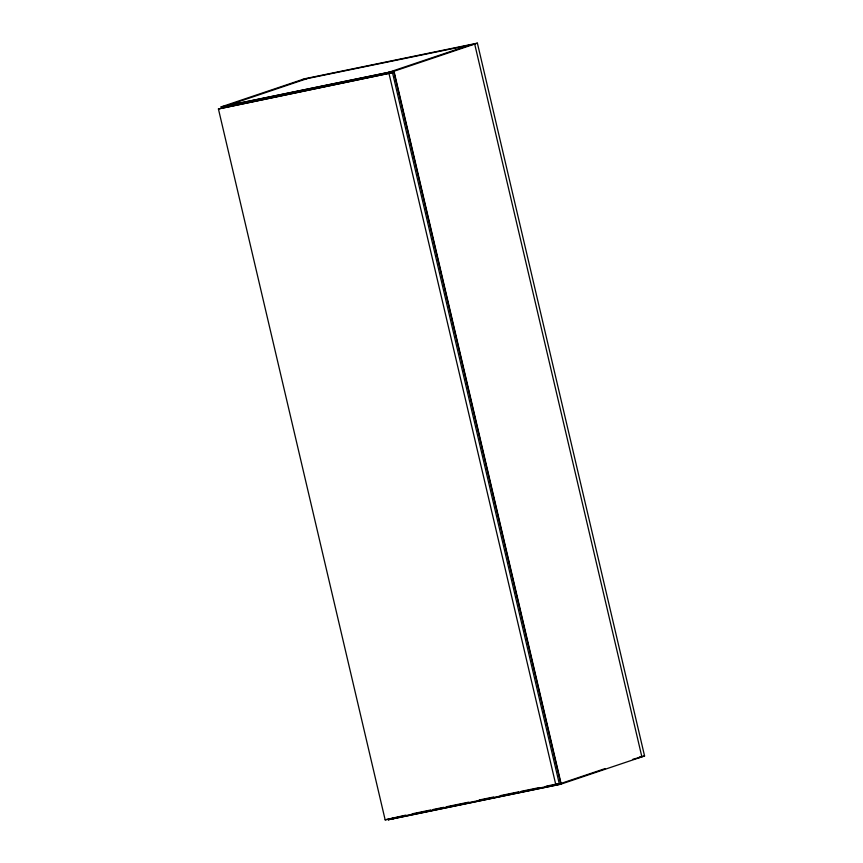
<?xml version="1.0" encoding="UTF-8"?>
<svg xmlns="http://www.w3.org/2000/svg" width="863" height="863" viewBox="0 0 863 863"><rect width="100%" height="100%" fill="white"/><g stroke="black" fill="none" stroke-linecap="round" stroke-linejoin="round"><path stroke-width="1.29" d="M226.095 105.901L307.077 78.619M218.425 108.965L392.492 72.621L559.235 783.507L555.794 784.661L385.157 819.85L218.425 108.965L392.492 72.621M388.533 72.395L469.515 45.124M477.39 43.15L304.585 78.781L220.917 106.969L393.711 71.327L477.39 43.15L644.575 755.977L560.907 784.154L388.113 819.796L394.715 817.574M385.157 819.85L405.653 815.168M393.291 818.728L396.106 817.779M555.718 785.222L605.19 768.566M632.924 759.224L641.889 756.883L474.693 44.056L301.899 79.687M221.219 106.861L394.013 71.23L561.209 784.057L388.404 819.688M639.3 757.067L644.575 755.977M412.223 813.82L430.594 810.033M433.226 809.494L443.722 807.326M446.344 806.786L468.663 802.18M479.159 800.012L493.604 797.034M500.162 795.686L518.544 791.889M521.166 791.349L539.548 787.563M546.106 786.204L559.235 783.507M393.711 71.327L560.907 784.154M389.062 73.776L555.794 784.661"/></g></svg>
